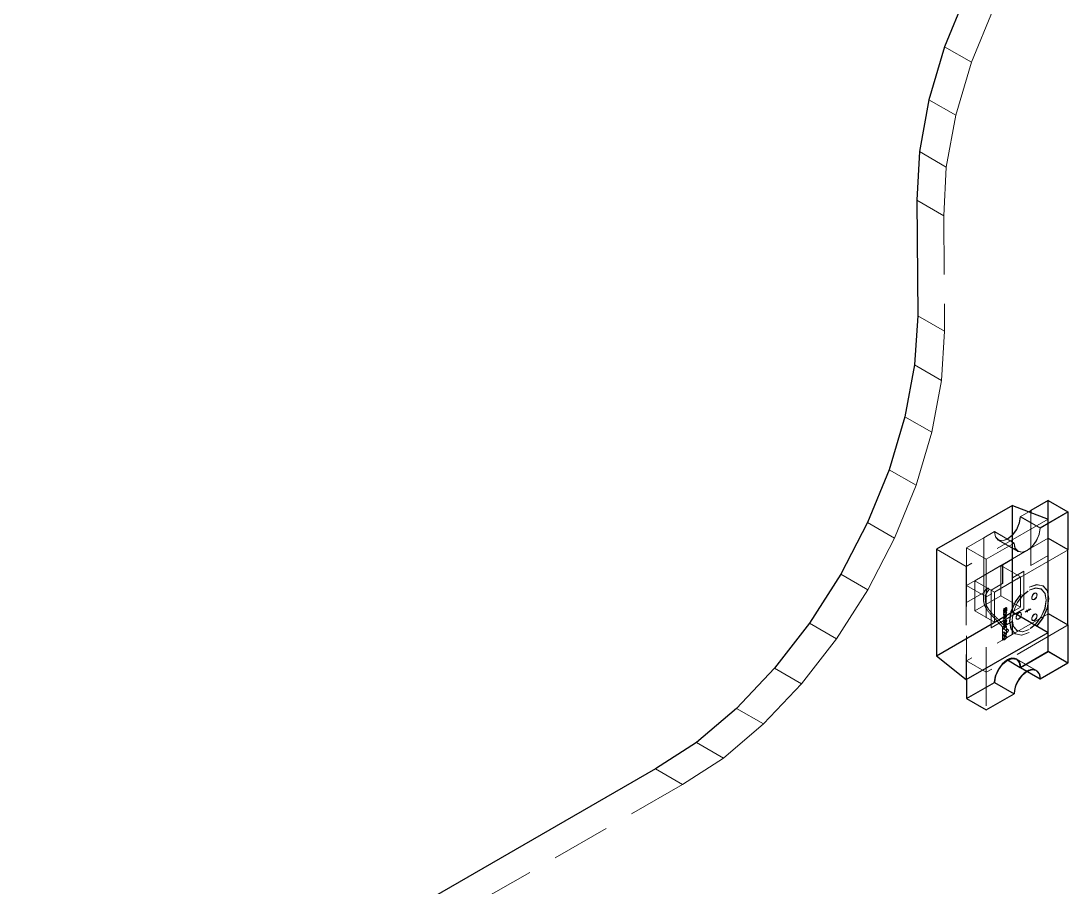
# Model space of a CAD drawing. Header units: millimetres. Extents: x 0 to 841, y 0 to 2287.
# Drawn here: x 576.26 to 598.92, y 251.73 to 270.47 of the extents above; entities that cross this region are included whole.
import ezdxf

# ---------------------------------------------------------------- set-up
doc = ezdxf.new("R2010")
doc.units = ezdxf.units.MM
doc.header["$PDSIZE"] = -1
doc.linetypes.add('HIDDEN', pattern=[1.905, 1.27, -0.635])

msp = doc.modelspace()

# ---------------------------------------------------------------- linework, layer by layer
at = {"color": 7, "linetype": 'Continuous', "lineweight": 25}
for p, q in [((596.72, 271.053), (596.254, 269.908)), ((596.254, 269.908), (595.914, 268.761)), ((595.914, 268.761), (595.706, 267.641)), ((595.706, 267.641), (595.653, 266.586)), ((595.653, 266.586), (595.671, 264.088)), ((595.671, 264.088), (595.601, 263.022)), ((595.601, 263.022), (595.393, 261.903)), ((595.393, 261.903), (595.052, 260.756)), ((595.052, 260.756), (594.587, 259.611)), ((597.723, 259.984), (596.076, 259.034)), ((597.723, 257.681), (597.723, 259.984)), ((597.723, 259.984), (598.492, 259.683)), ((598.496, 260.089), (598.121, 259.873)), ((598.496, 258.903), (598.496, 260.089)), ((598.496, 260.089), (598.923, 259.843)), ((598.077, 259.846), (598.121, 259.871)), ((598.121, 259.873), (598.121, 259.829)), ((594.587, 259.611), (594.009, 258.495)), ((598.492, 257.237), (598.492, 259.683)), ((598.497, 259.272), (598.923, 259.026)), ((598.497, 258.902), (598.497, 259.272)), ((596.076, 259.034), (596.076, 256.73)), ((598.922, 257.397), (598.922, 259.025)), ((598.496, 258.903), (598.492, 258.9)), ((598.497, 258.902), (598.492, 258.899)), ((598.496, 258.903), (598.497, 258.902)), ((598.497, 257.642), (598.497, 258.902)), ((594.009, 258.495), (593.332, 257.436)), ((596.076, 256.73), (597.723, 257.681)), ((597.723, 257.681), (598.492, 257.237)), ((593.332, 257.436), (592.573, 256.461)), ((598.497, 257.642), (598.492, 257.639)), ((598.497, 256.826), (598.497, 257.642)), ((598.497, 257.642), (598.923, 257.396)), ((596.721, 256.215), (598.492, 257.237)), ((597.891, 256.475), (598.497, 256.826)), ((597.896, 256.475), (598.497, 256.822)), ((598.497, 256.826), (598.923, 256.58)), ((598.497, 256.822), (598.497, 256.824)), ((598.497, 256.822), (598.922, 256.577)), ((596.076, 256.73), (596.721, 256.215)), ((597.613, 256.639), (597.891, 256.479)), ((598.321, 256.23), (598.922, 256.577)), ((598.922, 256.577), (598.922, 256.579)), ((592.573, 256.461), (591.75, 255.592)), ((597.891, 256.475), (598.316, 256.23)), ((597.896, 256.475), (598.321, 256.23)), ((596.727, 256.218), (596.727, 255.803)), ((596.727, 255.803), (597.333, 256.154)), ((596.73, 255.802), (597.331, 256.149)), ((597.331, 256.149), (597.755, 255.904)), ((597.333, 256.154), (597.759, 255.908)), ((597.154, 255.557), (597.755, 255.904)), ((596.727, 255.803), (596.73, 255.802)), ((596.73, 255.803), (596.73, 255.802)), ((596.73, 255.802), (597.154, 255.557)), ((591.75, 255.592), (590.884, 254.853)), ((590.884, 254.853), (589.997, 254.28)), ((589.997, 254.28), (576.264, 246.372))]:
    msp.add_line(p, q, dxfattribs=at)
at = {"color": 7, "linetype": 'HIDDEN', "lineweight": 18}
for p, q in [((597.302, 270.717), (596.836, 269.572)), ((596.836, 269.572), (596.254, 269.908)), ((596.836, 269.572), (596.496, 268.425)), ((596.496, 268.425), (595.914, 268.761)), ((596.496, 268.425), (596.288, 267.305)), ((596.288, 267.305), (595.706, 267.641)), ((596.288, 267.305), (596.235, 266.25)), ((596.235, 266.25), (595.653, 266.586)), ((596.235, 266.25), (596.253, 263.752)), ((596.253, 263.752), (595.671, 264.088)), ((596.253, 263.752), (596.183, 262.686)), ((596.183, 262.686), (595.601, 263.022)), ((596.183, 262.686), (595.975, 261.567)), ((595.975, 261.567), (595.393, 261.903)), ((595.975, 261.567), (595.634, 260.42)), ((595.634, 260.42), (595.052, 260.756)), ((595.634, 260.42), (595.169, 259.275)), ((598.497, 260.088), (598.122, 259.872)), ((598.497, 259.272), (598.497, 260.088)), ((597.891, 259.738), (598.077, 259.846)), ((597.891, 259.738), (598.318, 259.492)), ((597.896, 259.741), (598.321, 259.497)), ((598.121, 259.873), (598.122, 259.872)), ((598.121, 259.871), (598.122, 259.872)), ((598.121, 259.829), (598.121, 258.686)), ((598.122, 259.872), (598.122, 259.055)), ((598.318, 259.492), (598.924, 259.842)), ((598.922, 259.844), (598.321, 259.497)), ((598.922, 259.025), (598.922, 259.844)), ((598.923, 259.843), (598.924, 259.842)), ((598.924, 259.842), (598.924, 259.025)), ((595.169, 259.275), (594.587, 259.611)), ((598.492, 259.683), (596.721, 258.661)), ((595.169, 259.275), (594.591, 258.159)), ((597.101, 259.284), (596.725, 259.067)), ((597.102, 259.283), (596.73, 259.068)), ((597.101, 259.284), (597.101, 258.097)), ((597.101, 259.284), (597.102, 259.283)), ((597.102, 259.283), (597.333, 259.417)), ((597.102, 259.283), (597.102, 258.466)), ((597.331, 259.415), (597.755, 259.17)), ((597.333, 259.417), (597.761, 259.17)), ((597.413, 259.232), (597.838, 258.987)), ((597.415, 259.238), (597.842, 258.991)), ((598.497, 259.272), (598.122, 259.055)), ((596.076, 259.034), (596.721, 258.661)), ((596.725, 259.067), (596.725, 257.881)), ((596.725, 259.067), (597.154, 258.82)), ((596.73, 259.068), (596.73, 255.803)), ((596.73, 259.068), (597.154, 258.823)), ((598.122, 259.055), (597.102, 258.466)), ((597.755, 259.17), (597.154, 258.823)), ((597.154, 258.82), (597.761, 259.17)), ((598.924, 259.025), (597.154, 258.003)), ((598.122, 259.055), (598.122, 258.685)), ((598.923, 259.026), (598.924, 259.025)), ((597.154, 258.823), (597.154, 255.557)), ((597.72, 258.823), (597.508, 258.701)), ((597.722, 258.823), (597.51, 258.7)), ((597.72, 258.417), (597.72, 258.823)), ((597.72, 258.823), (597.722, 258.823)), ((597.722, 258.416), (597.722, 258.823)), ((598.492, 258.9), (598.121, 258.686)), ((598.492, 258.899), (598.122, 258.685)), ((596.721, 258.661), (596.721, 256.215)), ((597.471, 258.681), (596.905, 258.354)), ((597.471, 258.028), (597.471, 258.681)), ((597.471, 258.681), (597.895, 258.436)), ((597.508, 258.701), (597.508, 258.294)), ((597.508, 258.701), (597.51, 258.7)), ((597.51, 258.7), (597.51, 258.293)), ((597.966, 258.558), (597.72, 258.417)), ((597.967, 258.557), (597.722, 258.416)), ((597.966, 257.742), (597.966, 258.558)), ((597.966, 258.558), (597.967, 258.557)), ((597.967, 257.741), (597.967, 258.557)), ((598.121, 258.686), (598.122, 258.685)), ((594.591, 258.159), (594.009, 258.495)), ((597.102, 258.466), (596.727, 258.25)), ((596.905, 258.354), (596.905, 257.701)), ((596.905, 258.354), (597.329, 258.109)), ((597.102, 258.466), (597.102, 258.096)), ((597.895, 258.436), (597.329, 258.109)), ((597.72, 258.417), (597.722, 258.416)), ((597.895, 257.783), (597.895, 258.436)), ((594.591, 258.159), (593.914, 257.1)), ((596.727, 258.25), (597.154, 258.003)), ((596.727, 258.25), (596.727, 257.88)), ((597.508, 258.294), (597.258, 258.15)), ((597.258, 258.15), (597.258, 257.334)), ((597.51, 258.293), (597.26, 258.149)), ((597.26, 258.149), (597.26, 257.333)), ((597.329, 258.109), (597.329, 257.456)), ((597.508, 258.294), (597.51, 258.293)), ((598.081, 258.215), (598.086, 258.212)), ((598.081, 258.149), (598.086, 258.146)), ((598.346, 258.172), (598.34, 258.175)), ((598.386, 258.241), (598.38, 258.245)), ((596.725, 257.881), (597.101, 258.097)), ((596.725, 257.881), (596.727, 257.88)), ((596.727, 257.88), (597.102, 258.096)), ((596.905, 257.701), (597.471, 258.028)), ((597.101, 258.097), (597.102, 258.096)), ((597.471, 258.028), (597.895, 257.783)), ((598.154, 257.947), (598.159, 257.944)), ((598.194, 258.082), (598.199, 258.079)), ((598.194, 257.951), (598.199, 257.948)), ((598.239, 258.083), (598.234, 258.086)), ((596.905, 257.701), (597.329, 257.456)), ((597.258, 257.334), (597.966, 257.742)), ((597.26, 257.333), (597.967, 257.741)), ((597.329, 257.456), (597.895, 257.783)), ((597.527, 257.748), (597.576, 257.777)), ((597.527, 257.738), (597.573, 257.765)), ((597.527, 257.748), (597.527, 257.738)), ((597.527, 257.748), (597.533, 257.745)), ((597.527, 257.714), (597.573, 257.74)), ((597.527, 257.738), (597.533, 257.735)), ((597.527, 257.704), (597.574, 257.731)), ((597.527, 257.704), (597.527, 257.714)), ((597.527, 257.714), (597.533, 257.71)), ((597.592, 257.706), (597.527, 257.668)), ((597.527, 257.679), (597.574, 257.706)), ((597.527, 257.704), (597.533, 257.7)), ((597.527, 257.668), (597.527, 257.679)), ((597.527, 257.679), (597.533, 257.676)), ((597.527, 257.668), (597.533, 257.665)), ((597.533, 257.745), (597.582, 257.774)), ((597.533, 257.735), (597.579, 257.762)), ((597.533, 257.745), (597.533, 257.735)), ((597.533, 257.71), (597.579, 257.737)), ((597.533, 257.7), (597.58, 257.728)), ((597.533, 257.7), (597.533, 257.71)), ((597.598, 257.703), (597.533, 257.665)), ((597.533, 257.676), (597.58, 257.703)), ((597.533, 257.665), (597.533, 257.676)), ((597.573, 257.765), (597.579, 257.762)), ((597.573, 257.74), (597.579, 257.737)), ((597.574, 257.731), (597.58, 257.728)), ((597.574, 257.706), (597.58, 257.703)), ((597.576, 257.777), (597.582, 257.774)), ((597.583, 257.666), (597.577, 257.67)), ((597.586, 257.762), (597.58, 257.765)), ((597.586, 257.728), (597.581, 257.731)), ((597.584, 257.742), (597.59, 257.739)), ((597.59, 257.677), (597.584, 257.681)), ((597.584, 257.659), (597.589, 257.656)), ((597.591, 257.773), (597.585, 257.776)), ((597.591, 257.738), (597.586, 257.741)), ((597.592, 257.716), (597.587, 257.713)), ((597.587, 257.713), (597.592, 257.71)), ((597.592, 257.706), (597.592, 257.716)), ((597.592, 257.716), (597.598, 257.713)), ((597.598, 257.713), (597.592, 257.71)), ((597.592, 257.706), (597.598, 257.703)), ((597.592, 257.664), (597.598, 257.66)), ((597.598, 257.703), (597.598, 257.713)), ((597.854, 257.66), (597.86, 257.656)), ((597.9, 257.66), (597.894, 257.664)), ((597.966, 257.742), (597.967, 257.741)), ((593.914, 257.1), (593.332, 257.436)), ((598.492, 257.639), (596.727, 256.62)), ((597.718, 257.471), (597.506, 257.349)), ((597.719, 257.471), (597.507, 257.348)), ((597.527, 257.626), (597.533, 257.623)), ((597.527, 257.552), (597.533, 257.549)), ((597.527, 257.447), (597.533, 257.444)), ((597.528, 257.491), (597.533, 257.488)), ((597.533, 257.508), (597.538, 257.505)), ((597.533, 257.492), (597.538, 257.489)), ((597.535, 257.631), (597.541, 257.628)), ((597.535, 257.609), (597.541, 257.606)), ((597.535, 257.535), (597.541, 257.532)), ((597.535, 257.43), (597.541, 257.427)), ((597.543, 257.505), (597.538, 257.509)), ((597.539, 257.444), (597.54, 257.443)), ((597.542, 257.62), (597.548, 257.617)), ((597.542, 257.546), (597.547, 257.543)), ((597.543, 257.441), (597.544, 257.44)), ((597.547, 257.583), (597.547, 257.594)), ((597.547, 257.594), (597.553, 257.591)), ((597.547, 257.583), (597.553, 257.58)), ((597.547, 257.478), (597.547, 257.489)), ((597.547, 257.489), (597.553, 257.486)), ((597.547, 257.478), (597.553, 257.475)), ((597.553, 257.58), (597.553, 257.591)), ((597.553, 257.475), (597.553, 257.486)), ((597.555, 257.441), (597.555, 257.496)), ((597.555, 257.496), (597.56, 257.492)), ((597.555, 257.441), (597.56, 257.438)), ((597.559, 257.39), (597.584, 257.433)), ((597.611, 257.42), (597.559, 257.39)), ((597.56, 257.438), (597.56, 257.492)), ((597.562, 257.445), (597.562, 257.49)), ((597.562, 257.49), (597.568, 257.487)), ((597.562, 257.445), (597.568, 257.442)), ((597.565, 257.387), (597.59, 257.43)), ((597.567, 257.414), (597.584, 257.444)), ((597.568, 257.442), (597.568, 257.487)), ((597.572, 257.597), (597.572, 257.608)), ((597.572, 257.608), (597.577, 257.605)), ((597.572, 257.597), (597.577, 257.594)), ((597.573, 257.41), (597.59, 257.441)), ((597.577, 257.594), (597.577, 257.605)), ((597.586, 257.485), (597.581, 257.488)), ((597.588, 257.587), (597.583, 257.59)), ((597.59, 257.498), (597.584, 257.502)), ((597.584, 257.433), (597.584, 257.444)), ((597.584, 257.444), (597.59, 257.441)), ((597.584, 257.433), (597.59, 257.43)), ((597.591, 257.603), (597.585, 257.606)), ((597.59, 257.43), (597.59, 257.441)), ((597.592, 257.59), (597.598, 257.586)), ((597.592, 257.485), (597.598, 257.482)), ((597.611, 257.409), (597.611, 257.42)), ((597.611, 257.42), (597.617, 257.417)), ((597.718, 257.192), (597.718, 257.471)), ((597.718, 257.471), (597.719, 257.471)), ((597.719, 257.191), (597.719, 257.471)), ((597.814, 257.525), (597.82, 257.522)), ((597.854, 257.529), (597.86, 257.526)), ((598.154, 257.495), (598.159, 257.491)), ((598.194, 257.629), (598.199, 257.626)), ((598.194, 257.499), (598.199, 257.495)), ((598.239, 257.63), (598.234, 257.633)), ((598.924, 257.396), (597.154, 256.373)), ((597.258, 257.334), (597.26, 257.333)), ((597.506, 257.349), (597.506, 257.07)), ((597.506, 257.349), (597.507, 257.348)), ((597.506, 257.07), (597.718, 257.192)), ((597.507, 257.348), (597.507, 257.069)), ((597.507, 257.069), (597.719, 257.191)), ((597.567, 257.414), (597.527, 257.409)), ((597.527, 257.409), (597.527, 257.4)), ((597.527, 257.409), (597.533, 257.406)), ((597.527, 257.4), (597.561, 257.404)), ((597.527, 257.4), (597.533, 257.397)), ((597.527, 257.371), (597.527, 257.36)), ((597.527, 257.371), (597.533, 257.368)), ((597.527, 257.36), (597.533, 257.357)), ((597.527, 257.32), (597.533, 257.317)), ((597.527, 257.245), (597.533, 257.242)), ((597.573, 257.41), (597.533, 257.406)), ((597.533, 257.406), (597.533, 257.397)), ((597.533, 257.397), (597.567, 257.401)), ((597.533, 257.368), (597.533, 257.357)), ((597.535, 257.304), (597.541, 257.3)), ((597.535, 257.25), (597.541, 257.247)), ((597.535, 257.228), (597.541, 257.225)), ((597.542, 257.239), (597.548, 257.236)), ((597.547, 257.351), (597.547, 257.362)), ((597.547, 257.362), (597.553, 257.359)), ((597.547, 257.351), (597.553, 257.348)), ((597.55, 257.385), (597.561, 257.404)), ((597.55, 257.385), (597.556, 257.381)), ((597.553, 257.348), (597.553, 257.359)), ((597.556, 257.381), (597.567, 257.401)), ((597.559, 257.39), (597.565, 257.387)), ((597.561, 257.404), (597.567, 257.401)), ((597.617, 257.417), (597.565, 257.387)), ((597.567, 257.414), (597.573, 257.41)), ((597.572, 257.365), (597.572, 257.376)), ((597.572, 257.376), (597.577, 257.373)), ((597.572, 257.365), (597.577, 257.362)), ((597.577, 257.362), (597.577, 257.373)), ((597.583, 257.286), (597.577, 257.289)), ((597.583, 257.21), (597.577, 257.214)), ((597.588, 257.355), (597.583, 257.358)), ((597.59, 257.296), (597.584, 257.3)), ((597.584, 257.278), (597.589, 257.275)), ((597.59, 257.221), (597.584, 257.224)), ((597.584, 257.203), (597.589, 257.199)), ((597.591, 257.371), (597.585, 257.374)), ((597.592, 257.358), (597.598, 257.355)), ((597.592, 257.283), (597.598, 257.28)), ((597.592, 257.208), (597.598, 257.204)), ((597.611, 257.409), (597.617, 257.406)), ((597.617, 257.406), (597.617, 257.417)), ((597.718, 257.192), (597.719, 257.191)), ((597.781, 257.205), (597.786, 257.202)), ((597.821, 257.275), (597.826, 257.271)), ((598.081, 257.3), (598.086, 257.297)), ((598.081, 257.235), (598.086, 257.232)), ((598.922, 256.579), (598.922, 257.397)), ((598.923, 257.396), (598.924, 257.396)), ((598.924, 256.579), (598.924, 257.396)), ((593.914, 257.1), (593.155, 256.125)), ((597.506, 257.07), (597.507, 257.069)), ((597.527, 257.17), (597.533, 257.167)), ((597.527, 257.095), (597.533, 257.092)), ((597.535, 257.175), (597.541, 257.172)), ((597.535, 257.153), (597.541, 257.15)), ((597.535, 257.1), (597.541, 257.097)), ((597.535, 257.078), (597.541, 257.075)), ((597.542, 257.164), (597.548, 257.161)), ((597.542, 257.089), (597.548, 257.086)), ((597.583, 257.135), (597.577, 257.139)), ((597.59, 257.146), (597.584, 257.149)), ((597.584, 257.128), (597.589, 257.124)), ((597.592, 257.133), (597.598, 257.129)), ((598.497, 256.824), (598.497, 256.826)), ((596.727, 256.62), (596.727, 256.218)), ((596.727, 256.62), (597.154, 256.373)), ((598.236, 256.408), (597.809, 256.654)), ((598.238, 256.414), (597.813, 256.658)), ((598.922, 256.577), (598.924, 256.579)), ((598.923, 256.58), (598.924, 256.579)), ((593.155, 256.125), (592.573, 256.461)), ((597.891, 256.479), (598.038, 256.394)), ((593.155, 256.125), (592.332, 255.257)), ((598.316, 256.23), (598.318, 256.229)), ((598.318, 256.229), (598.321, 256.23)), ((597.755, 255.904), (597.761, 255.907)), ((597.759, 255.908), (597.761, 255.907)), ((592.332, 255.257), (591.75, 255.592)), ((592.332, 255.257), (591.466, 254.517)), ((591.466, 254.517), (590.884, 254.853)), ((591.466, 254.517), (590.579, 253.944)), ((590.579, 253.944), (589.997, 254.28)), ((590.579, 253.944), (576.846, 246.037))]:
    msp.add_line(p, q, dxfattribs=at)
at = {"color": 7, "linetype": 'Continuous'}
for p, q in [((598.038, 257.7), (597.996, 257.676)), ((598.038, 257.7), (598.08, 257.724)), ((598.038, 257.7), (598.08, 257.724)), ((598.038, 257.7), (598.038, 257.724)), ((598.038, 257.7), (598.038, 257.676)), ((598.038, 257.7), (598.038, 257.676)), ((598.083, 257.723), (598.083, 257.747)), ((598.083, 257.723), (598.125, 257.747))]:
    msp.add_line(p, q, dxfattribs=at)
at = {"color": 7, "linetype": 'HIDDEN', "lineweight": 18, "flags": 128}
for points in [[(597.896, 259.741), (597.875, 259.604), (597.813, 259.463), (597.722, 259.339), (597.613, 259.252), (597.505, 259.214), (597.413, 259.232), (597.352, 259.302), (597.331, 259.415)], [(597.333, 259.417), (597.355, 259.306), (597.416, 259.237), (597.506, 259.22), (597.612, 259.257), (597.718, 259.343), (597.809, 259.464), (597.869, 259.603), (597.891, 259.738)], [(598.321, 259.497), (598.299, 259.359), (598.238, 259.218), (598.146, 259.094), (598.038, 259.007), (597.929, 258.969), (597.838, 258.987), (597.776, 259.057), (597.755, 259.17)], [(597.761, 259.17), (597.782, 259.06), (597.843, 258.991), (597.933, 258.974), (598.039, 259.011), (598.145, 259.096), (598.236, 259.218), (598.296, 259.357), (598.318, 259.492)], [(598.081, 257.235), (597.918, 257.179), (597.781, 257.205), (597.689, 257.311), (597.656, 257.48), (597.689, 257.686), (597.781, 257.898), (597.918, 258.084), (598.081, 258.215)], [(598.086, 257.232), (597.924, 257.175), (597.786, 257.202), (597.694, 257.308), (597.662, 257.477), (597.694, 257.683), (597.786, 257.895), (597.924, 258.081), (598.086, 258.212)], [(598.081, 257.3), (597.94, 257.251), (597.821, 257.275), (597.741, 257.366), (597.713, 257.513), (597.741, 257.691), (597.821, 257.875), (597.94, 258.036), (598.081, 258.149)], [(598.086, 257.297), (597.945, 257.248), (597.826, 257.271), (597.746, 257.363), (597.718, 257.509), (597.746, 257.688), (597.826, 257.872), (597.945, 258.033), (598.086, 258.146)], [(598.081, 258.215), (598.243, 258.271), (598.381, 258.245), (598.472, 258.139), (598.505, 257.97), (598.472, 257.764), (598.381, 257.552), (598.243, 257.366), (598.081, 257.235)], [(598.081, 258.149), (598.221, 258.198), (598.341, 258.175), (598.42, 258.083), (598.448, 257.937), (598.42, 257.759), (598.341, 257.575), (598.221, 257.414), (598.081, 257.3)], [(598.086, 258.212), (598.249, 258.268), (598.386, 258.241), (598.478, 258.135), (598.51, 257.967), (598.478, 257.76), (598.386, 257.548), (598.249, 257.363), (598.086, 257.232)], [(598.086, 258.146), (598.227, 258.195), (598.346, 258.172), (598.426, 258.08), (598.454, 257.934), (598.426, 257.755), (598.346, 257.571), (598.227, 257.411), (598.086, 257.297)], [(598.194, 257.951), (598.172, 257.944), (598.154, 257.947), (598.141, 257.961), (598.137, 257.984), (598.141, 258.011), (598.154, 258.04), (598.172, 258.064), (598.194, 258.082)], [(598.199, 257.948), (598.178, 257.94), (598.159, 257.944), (598.147, 257.958), (598.143, 257.981), (598.147, 258.008), (598.159, 258.036), (598.178, 258.061), (598.199, 258.079)], [(598.194, 258.082), (598.215, 258.089), (598.234, 258.086), (598.246, 258.072), (598.25, 258.049), (598.246, 258.022), (598.234, 257.993), (598.215, 257.969), (598.194, 257.951)], [(598.199, 258.079), (598.221, 258.086), (598.239, 258.083), (598.252, 258.068), (598.256, 258.046), (598.252, 258.018), (598.239, 257.99), (598.221, 257.965), (598.199, 257.948)], [(597.573, 257.74), (597.577, 257.744), (597.58, 257.748), (597.582, 257.753), (597.583, 257.758), (597.582, 257.763), (597.58, 257.765), (597.577, 257.766), (597.573, 257.765)], [(597.574, 257.706), (597.578, 257.71), (597.581, 257.714), (597.583, 257.719), (597.584, 257.724), (597.583, 257.728), (597.581, 257.731), (597.578, 257.732), (597.574, 257.731)], [(597.584, 257.742), (597.588, 257.749), (597.59, 257.755), (597.591, 257.762), (597.59, 257.768), (597.589, 257.773), (597.585, 257.776), (597.581, 257.777), (597.576, 257.777)], [(597.579, 257.737), (597.583, 257.74), (597.586, 257.745), (597.588, 257.75), (597.589, 257.755), (597.588, 257.759), (597.586, 257.762), (597.583, 257.763), (597.579, 257.762)], [(597.58, 257.703), (597.584, 257.707), (597.587, 257.711), (597.589, 257.716), (597.589, 257.721), (597.589, 257.725), (597.587, 257.727), (597.584, 257.728), (597.58, 257.728)], [(597.59, 257.739), (597.594, 257.745), (597.596, 257.752), (597.597, 257.759), (597.596, 257.765), (597.594, 257.769), (597.591, 257.772), (597.587, 257.774), (597.582, 257.774)], [(597.587, 257.713), (597.589, 257.718), (597.59, 257.723), (597.591, 257.727), (597.591, 257.731), (597.59, 257.735), (597.589, 257.738), (597.587, 257.74), (597.584, 257.742)], [(597.592, 257.71), (597.595, 257.715), (597.596, 257.719), (597.597, 257.724), (597.597, 257.728), (597.596, 257.732), (597.595, 257.735), (597.593, 257.737), (597.59, 257.739)], [(597.854, 257.529), (597.833, 257.521), (597.814, 257.525), (597.802, 257.539), (597.798, 257.562), (597.802, 257.589), (597.814, 257.617), (597.833, 257.642), (597.854, 257.66)], [(597.86, 257.526), (597.838, 257.518), (597.82, 257.522), (597.808, 257.536), (597.803, 257.558), (597.808, 257.586), (597.82, 257.614), (597.838, 257.639), (597.86, 257.656)], [(597.854, 257.66), (597.876, 257.667), (597.894, 257.664), (597.907, 257.649), (597.911, 257.627), (597.907, 257.599), (597.894, 257.571), (597.876, 257.546), (597.854, 257.529)], [(597.86, 257.656), (597.882, 257.664), (597.9, 257.66), (597.912, 257.646), (597.916, 257.624), (597.912, 257.596), (597.9, 257.568), (597.882, 257.543), (597.86, 257.526)], [(597.533, 257.492), (597.53, 257.491), (597.528, 257.491), (597.526, 257.493), (597.525, 257.496), (597.526, 257.499), (597.528, 257.503), (597.53, 257.506), (597.533, 257.508)], [(597.538, 257.489), (597.535, 257.488), (597.533, 257.488), (597.532, 257.49), (597.531, 257.493), (597.532, 257.496), (597.533, 257.5), (597.535, 257.503), (597.538, 257.505)], [(597.533, 257.508), (597.535, 257.509), (597.538, 257.509), (597.539, 257.507), (597.54, 257.504), (597.539, 257.501), (597.538, 257.497), (597.535, 257.494), (597.533, 257.492)], [(597.538, 257.505), (597.541, 257.506), (597.543, 257.505), (597.545, 257.504), (597.545, 257.501), (597.545, 257.497), (597.543, 257.494), (597.541, 257.491), (597.538, 257.489)], [(598.194, 257.499), (598.172, 257.491), (598.154, 257.495), (598.141, 257.509), (598.137, 257.531), (598.141, 257.559), (598.154, 257.587), (598.172, 257.612), (598.194, 257.629)], [(598.199, 257.495), (598.178, 257.488), (598.159, 257.491), (598.147, 257.505), (598.143, 257.528), (598.147, 257.555), (598.159, 257.584), (598.178, 257.609), (598.199, 257.626)], [(598.194, 257.629), (598.215, 257.637), (598.234, 257.633), (598.246, 257.619), (598.25, 257.597), (598.246, 257.569), (598.234, 257.541), (598.215, 257.516), (598.194, 257.499)], [(598.199, 257.626), (598.221, 257.634), (598.239, 257.63), (598.252, 257.616), (598.256, 257.593), (598.252, 257.566), (598.239, 257.538), (598.221, 257.513), (598.199, 257.495)], [(597.761, 255.907), (597.782, 256.042), (597.843, 256.181), (597.933, 256.302), (598.039, 256.388), (598.145, 256.425), (598.236, 256.408), (598.296, 256.339), (598.318, 256.229)]]:
    msp.add_lwpolyline(points, dxfattribs=at)
at = {"color": 7, "linetype": 'Continuous', "lineweight": 25, "flags": 128}
msp.add_lwpolyline([(597.333, 256.154), (597.355, 256.289), (597.416, 256.427), (597.506, 256.549), (597.612, 256.635), (597.718, 256.672), (597.809, 256.654), (597.869, 256.585), (597.891, 256.475)], dxfattribs=at)
at = {"color": 7, "linetype": 'Continuous', "lineweight": 25}
for centre, radius, start, end in [((597.945, 256.121), 0.615, 122.6055, 177.3945), ((597.724, 256.503), 0.175, 350.786, 129.2033), ((598.369, 255.876), 0.615, 122.6055, 177.3945)]:
    msp.add_arc(centre, radius, start, end, dxfattribs=at)
at = {"color": 7, "linetype": 'HIDDEN', "lineweight": 18}
msp.add_arc((598.148, 256.258), 0.175, 350.786, 129.2033, dxfattribs=at)
for points, knots in [([(597.188, 258.188), (597.167, 258.177), (597.125, 258.155), (597.097, 258.073), (597.088, 257.972), (597.104, 257.854), (597.179, 257.693), (597.37, 257.509), (597.517, 257.344), (597.612, 257.239)], [0, 0, 0, 0, 0.08877, 0.18242, 0.278138, 0.381825, 0.478164, 0.664484, 1, 1, 1, 1]), ([(597.188, 258.123), (597.17, 258.1), (597.134, 258.052), (597.13, 257.945), (597.147, 257.846), (597.184, 257.764), (597.274, 257.64), (597.43, 257.512), (597.551, 257.371), (597.612, 257.3)], [0, 0, 0, 0, 0.123281, 0.258475, 0.342004, 0.416109, 0.492162, 0.7456, 1, 1, 1, 1]), ([(597.188, 258.123), (597.185, 258.122), (597.178, 258.12), (597.172, 258.125), (597.168, 258.133), (597.166, 258.143), (597.167, 258.155), (597.171, 258.168), (597.178, 258.18), (597.185, 258.185), (597.188, 258.188)], [0, 0, 0, 0, 0.124392, 0.249606, 0.374873, 0.500173, 0.625131, 0.750037, 0.87527, 1, 1, 1, 1]), ([(597.188, 258.188), (597.191, 258.189), (597.197, 258.191), (597.204, 258.187), (597.208, 258.179), (597.209, 258.168), (597.208, 258.156), (597.204, 258.144), (597.197, 258.131), (597.191, 258.126), (597.188, 258.123)], [0, 0, 0, 0, 0.124483, 0.249459, 0.374775, 0.500104, 0.625275, 0.750375, 0.875554, 1, 1, 1, 1]), ([(597.527, 257.626), (597.527, 257.628), (597.527, 257.633), (597.529, 257.641), (597.533, 257.65), (597.54, 257.661), (597.549, 257.67), (597.559, 257.678), (597.57, 257.682), (597.579, 257.683), (597.585, 257.68), (597.59, 257.675), (597.592, 257.67), (597.592, 257.666), (597.592, 257.664)], [0, 0, 0, 0, 0.053784, 0.117806, 0.194259, 0.284674, 0.388205, 0.5, 0.611795, 0.715326, 0.805741, 0.882194, 0.946216, 1, 1, 1, 1]), ([(597.592, 257.664), (597.592, 257.662), (597.592, 257.657), (597.59, 257.649), (597.585, 257.64), (597.579, 257.629), (597.57, 257.619), (597.559, 257.612), (597.549, 257.607), (597.54, 257.607), (597.533, 257.61), (597.529, 257.614), (597.527, 257.62), (597.527, 257.624), (597.527, 257.626)], [0, 0, 0, 0, 0.053784, 0.117806, 0.194259, 0.284674, 0.388205, 0.5, 0.611795, 0.715326, 0.805741, 0.882194, 0.946216, 1, 1, 1, 1]), ([(597.535, 257.631), (597.536, 257.634), (597.537, 257.641), (597.543, 257.652), (597.55, 257.661), (597.559, 257.668), (597.568, 257.672), (597.576, 257.671), (597.582, 257.667), (597.583, 257.661), (597.584, 257.659)], [0, 0, 0, 0, 0.111736, 0.23533, 0.367087, 0.5, 0.632913, 0.76467, 0.888264, 1, 1, 1, 1]), ([(597.584, 257.659), (597.583, 257.656), (597.582, 257.649), (597.576, 257.638), (597.568, 257.629), (597.559, 257.621), (597.55, 257.618), (597.543, 257.619), (597.537, 257.623), (597.536, 257.628), (597.535, 257.631)], [0, 0, 0, 0, 0.111736, 0.23533, 0.367087, 0.5, 0.632913, 0.76467, 0.888264, 1, 1, 1, 1]), ([(597.583, 257.666), (597.584, 257.665), (597.588, 257.663), (597.589, 257.658), (597.589, 257.656)], [0, 0, 0, 0, 0.480408, 1, 1, 1, 1]), ([(597.527, 257.552), (597.527, 257.556), (597.528, 257.564), (597.535, 257.58), (597.543, 257.589), (597.547, 257.594)], [0, 0, 0, 0, 0.262326, 0.545229, 1, 1, 1, 1]), ([(597.592, 257.59), (597.592, 257.588), (597.592, 257.583), (597.59, 257.575), (597.585, 257.566), (597.579, 257.555), (597.57, 257.545), (597.559, 257.538), (597.549, 257.533), (597.54, 257.533), (597.533, 257.536), (597.529, 257.541), (597.527, 257.546), (597.527, 257.55), (597.527, 257.552)], [0, 0, 0, 0, 0.053784, 0.117806, 0.194259, 0.284674, 0.388205, 0.5, 0.611795, 0.715326, 0.805741, 0.882194, 0.946216, 1, 1, 1, 1]), ([(597.527, 257.447), (597.527, 257.451), (597.528, 257.459), (597.535, 257.475), (597.543, 257.484), (597.547, 257.489)], [0, 0, 0, 0, 0.262326, 0.54523, 1, 1, 1, 1]), ([(597.592, 257.485), (597.592, 257.483), (597.592, 257.478), (597.59, 257.47), (597.585, 257.461), (597.579, 257.45), (597.57, 257.441), (597.559, 257.433), (597.549, 257.429), (597.54, 257.428), (597.533, 257.431), (597.529, 257.436), (597.527, 257.441), (597.527, 257.445), (597.527, 257.447)], [0, 0, 0, 0, 0.053784, 0.117806, 0.194259, 0.284674, 0.388205, 0.5, 0.611795, 0.715326, 0.805741, 0.882194, 0.946216, 1, 1, 1, 1]), ([(597.533, 257.549), (597.533, 257.553), (597.534, 257.561), (597.54, 257.576), (597.548, 257.585), (597.553, 257.591)], [0, 0, 0, 0, 0.262326, 0.545229, 1, 1, 1, 1]), ([(597.533, 257.444), (597.533, 257.448), (597.534, 257.456), (597.54, 257.471), (597.548, 257.481), (597.553, 257.486)], [0, 0, 0, 0, 0.262326, 0.54523, 1, 1, 1, 1]), ([(597.572, 257.597), (597.574, 257.597), (597.578, 257.596), (597.582, 257.592), (597.584, 257.586), (597.583, 257.578), (597.579, 257.569), (597.574, 257.561), (597.567, 257.553), (597.559, 257.548), (597.552, 257.545), (597.545, 257.545), (597.54, 257.547), (597.536, 257.551), (597.535, 257.558), (597.537, 257.566), (597.541, 257.575), (597.545, 257.58), (597.547, 257.583)], [0, 0, 0, 0, 0.0659098, 0.1277523, 0.1845752, 0.2403439, 0.3005792, 0.3654856, 0.4327001, 0.5, 0.5672999, 0.6345144, 0.6994208, 0.7596561, 0.8154248, 0.8722477, 0.9340902, 1, 1, 1, 1]), ([(597.555, 257.441), (597.55, 257.44), (597.544, 257.439), (597.538, 257.443), (597.535, 257.448), (597.535, 257.455), (597.538, 257.463), (597.542, 257.471), (597.545, 257.476), (597.547, 257.478)], [0, 0, 0, 0, 0.267845, 0.395145, 0.51294, 0.624534, 0.740912, 0.866836, 1, 1, 1, 1]), ([(597.548, 257.617), (597.546, 257.618), (597.542, 257.62), (597.542, 257.625), (597.541, 257.628)], [0, 0, 0, 0, 0.480408, 1, 1, 1, 1]), ([(597.548, 257.543), (597.547, 257.543), (597.545, 257.544), (597.542, 257.548), (597.541, 257.555), (597.543, 257.563), (597.547, 257.572), (597.551, 257.577), (597.553, 257.58)], [0, 0, 0, 0, 0.070993, 0.257163, 0.429529, 0.605153, 0.796291, 1, 1, 1, 1]), ([(597.56, 257.438), (597.556, 257.437), (597.55, 257.436), (597.544, 257.44), (597.541, 257.445), (597.541, 257.452), (597.543, 257.46), (597.547, 257.468), (597.551, 257.473), (597.553, 257.475)], [0, 0, 0, 0, 0.267845, 0.395145, 0.51294, 0.624534, 0.740912, 0.866836, 1, 1, 1, 1]), ([(597.555, 257.496), (597.56, 257.499), (597.57, 257.505), (597.582, 257.504), (597.588, 257.498), (597.591, 257.492), (597.592, 257.487), (597.592, 257.485)], [0, 0, 0, 0, 0.284269, 0.585299, 0.73536, 0.873926, 1, 1, 1, 1]), ([(597.56, 257.492), (597.565, 257.495), (597.576, 257.501), (597.588, 257.501), (597.594, 257.495), (597.597, 257.489), (597.597, 257.484), (597.598, 257.482)], [0, 0, 0, 0, 0.284269, 0.585299, 0.73536, 0.873926, 1, 1, 1, 1]), ([(597.562, 257.49), (597.565, 257.491), (597.571, 257.493), (597.577, 257.491), (597.582, 257.487), (597.584, 257.48), (597.582, 257.471), (597.577, 257.461), (597.571, 257.452), (597.565, 257.447), (597.562, 257.445)], [0, 0, 0, 0, 0.133809, 0.265222, 0.38803, 0.5, 0.61197, 0.734778, 0.866191, 1, 1, 1, 1]), ([(597.568, 257.487), (597.571, 257.488), (597.576, 257.49), (597.579, 257.488), (597.581, 257.488)], [0, 0, 0, 0, 0.577759, 1, 1, 1, 1]), ([(597.585, 257.486), (597.586, 257.485), (597.588, 257.483), (597.59, 257.477), (597.588, 257.468), (597.583, 257.458), (597.576, 257.449), (597.571, 257.444), (597.568, 257.442)], [0, 0, 0, 0, 0.102796, 0.266954, 0.431112, 0.61116, 0.803824, 1, 1, 1, 1]), ([(597.572, 257.608), (597.575, 257.608), (597.581, 257.609), (597.588, 257.605), (597.591, 257.598), (597.592, 257.592), (597.592, 257.59)], [0, 0, 0, 0, 0.289345, 0.578702, 0.796119, 1, 1, 1, 1]), ([(597.577, 257.594), (597.579, 257.594), (597.583, 257.593), (597.587, 257.59), (597.588, 257.587), (597.588, 257.586)], [0, 0, 0, 0, 0.4467248, 0.8658822, 1, 1, 1, 1]), ([(597.535, 257.304), (597.535, 257.304), (597.532, 257.305), (597.529, 257.309), (597.527, 257.314), (597.527, 257.318), (597.527, 257.32)], [0, 0, 0, 0, 0.105451, 0.457511, 0.752327, 1, 1, 1, 1]), ([(597.535, 257.229), (597.535, 257.229), (597.532, 257.23), (597.529, 257.234), (597.527, 257.239), (597.527, 257.243), (597.527, 257.245)], [0, 0, 0, 0, 0.105451, 0.457511, 0.752327, 1, 1, 1, 1]), ([(597.527, 257.17), (597.527, 257.172), (597.527, 257.177), (597.529, 257.185), (597.533, 257.194), (597.54, 257.204), (597.549, 257.214), (597.559, 257.222), (597.57, 257.226), (597.579, 257.227), (597.585, 257.224), (597.59, 257.219), (597.592, 257.214), (597.592, 257.21), (597.592, 257.208)], [0, 0, 0, 0, 0.053784, 0.117806, 0.194259, 0.284674, 0.388205, 0.5, 0.611795, 0.715326, 0.805741, 0.882194, 0.946216, 1, 1, 1, 1]), ([(597.592, 257.208), (597.592, 257.206), (597.592, 257.201), (597.59, 257.193), (597.585, 257.184), (597.579, 257.173), (597.57, 257.163), (597.559, 257.156), (597.549, 257.151), (597.54, 257.151), (597.533, 257.154), (597.529, 257.158), (597.527, 257.164), (597.527, 257.168), (597.527, 257.17)], [0, 0, 0, 0, 0.053784, 0.117806, 0.194259, 0.284674, 0.388205, 0.5, 0.611795, 0.715326, 0.805741, 0.882194, 0.946216, 1, 1, 1, 1]), ([(597.542, 257.239), (597.54, 257.24), (597.537, 257.242), (597.536, 257.247), (597.535, 257.25)], [0, 0, 0, 0, 0.480408, 1, 1, 1, 1]), ([(597.535, 257.175), (597.536, 257.178), (597.537, 257.185), (597.543, 257.196), (597.55, 257.205), (597.559, 257.212), (597.568, 257.216), (597.576, 257.215), (597.582, 257.211), (597.583, 257.205), (597.584, 257.203)], [0, 0, 0, 0, 0.1117359, 0.23533, 0.3670868, 0.5, 0.6329132, 0.76467, 0.8882641, 1, 1, 1, 1]), ([(597.584, 257.203), (597.583, 257.2), (597.582, 257.193), (597.576, 257.182), (597.568, 257.173), (597.559, 257.165), (597.55, 257.162), (597.543, 257.163), (597.537, 257.167), (597.536, 257.172), (597.535, 257.175)], [0, 0, 0, 0, 0.111736, 0.23533, 0.367087, 0.5, 0.632913, 0.76467, 0.888264, 1, 1, 1, 1]), ([(597.548, 257.311), (597.547, 257.312), (597.545, 257.312), (597.542, 257.316), (597.541, 257.323), (597.543, 257.331), (597.547, 257.34), (597.551, 257.345), (597.553, 257.348)], [0, 0, 0, 0, 0.0709928, 0.2571635, 0.4295292, 0.6051532, 0.7962911, 1, 1, 1, 1]), ([(597.548, 257.236), (597.546, 257.237), (597.542, 257.239), (597.542, 257.244), (597.541, 257.247)], [0, 0, 0, 0, 0.480408, 1, 1, 1, 1]), ([(597.572, 257.376), (597.575, 257.377), (597.581, 257.377), (597.588, 257.373), (597.591, 257.366), (597.592, 257.361), (597.592, 257.358)], [0, 0, 0, 0, 0.289345, 0.578702, 0.796119, 1, 1, 1, 1]), ([(597.572, 257.365), (597.574, 257.365), (597.577, 257.364), (597.581, 257.362), (597.582, 257.359), (597.582, 257.358)], [0, 0, 0, 0, 0.4467248, 0.8658822, 1, 1, 1, 1]), ([(597.577, 257.362), (597.579, 257.362), (597.583, 257.361), (597.587, 257.358), (597.588, 257.355), (597.588, 257.355)], [0, 0, 0, 0, 0.4467248, 0.8658822, 1, 1, 1, 1]), ([(597.577, 257.289), (597.579, 257.288), (597.582, 257.286), (597.583, 257.281), (597.584, 257.278)], [0, 0, 0, 0, 0.480408, 1, 1, 1, 1]), ([(597.583, 257.285), (597.584, 257.284), (597.588, 257.282), (597.589, 257.277), (597.589, 257.275)], [0, 0, 0, 0, 0.480408, 1, 1, 1, 1]), ([(597.583, 257.21), (597.584, 257.209), (597.588, 257.207), (597.589, 257.202), (597.589, 257.199)], [0, 0, 0, 0, 0.480408, 1, 1, 1, 1]), ([(597.584, 257.299), (597.584, 257.299), (597.587, 257.298), (597.59, 257.294), (597.592, 257.289), (597.592, 257.285), (597.592, 257.283)], [0, 0, 0, 0, 0.105451, 0.457511, 0.752327, 1, 1, 1, 1]), ([(597.612, 257.239), (597.609, 257.237), (597.603, 257.235), (597.596, 257.24), (597.592, 257.247), (597.59, 257.257), (597.592, 257.269), (597.596, 257.281), (597.603, 257.293), (597.609, 257.298), (597.612, 257.3)], [0, 0, 0, 0, 0.124737, 0.249997, 0.375169, 0.500346, 0.625358, 0.75023, 0.875435, 1, 1, 1, 1]), ([(597.612, 257.3), (597.615, 257.302), (597.621, 257.304), (597.628, 257.3), (597.632, 257.292), (597.634, 257.282), (597.632, 257.27), (597.628, 257.258), (597.621, 257.246), (597.615, 257.241), (597.612, 257.239)], [0, 0, 0, 0, 0.124571, 0.249766, 0.37511, 0.500429, 0.625609, 0.750424, 0.875364, 1, 1, 1, 1]), ([(597.527, 257.095), (597.527, 257.097), (597.527, 257.101), (597.529, 257.109), (597.533, 257.119), (597.54, 257.129), (597.549, 257.139), (597.559, 257.147), (597.57, 257.151), (597.579, 257.152), (597.585, 257.149), (597.59, 257.144), (597.592, 257.139), (597.592, 257.134), (597.592, 257.133)], [0, 0, 0, 0, 0.053784, 0.117806, 0.194259, 0.284674, 0.388205, 0.5, 0.611795, 0.715326, 0.805741, 0.882194, 0.946216, 1, 1, 1, 1]), ([(597.592, 257.133), (597.592, 257.13), (597.592, 257.126), (597.59, 257.118), (597.585, 257.109), (597.579, 257.098), (597.57, 257.088), (597.559, 257.081), (597.549, 257.076), (597.54, 257.076), (597.533, 257.078), (597.529, 257.083), (597.527, 257.089), (597.527, 257.093), (597.527, 257.095)], [0, 0, 0, 0, 0.053784, 0.117806, 0.194259, 0.284674, 0.388205, 0.5, 0.611795, 0.715326, 0.805741, 0.882194, 0.946216, 1, 1, 1, 1]), ([(597.535, 257.1), (597.536, 257.103), (597.537, 257.11), (597.543, 257.12), (597.55, 257.13), (597.559, 257.137), (597.568, 257.14), (597.576, 257.14), (597.582, 257.136), (597.583, 257.13), (597.584, 257.128)], [0, 0, 0, 0, 0.111736, 0.23533, 0.367087, 0.5, 0.632913, 0.76467, 0.888264, 1, 1, 1, 1]), ([(597.584, 257.128), (597.583, 257.124), (597.582, 257.118), (597.576, 257.107), (597.568, 257.098), (597.559, 257.09), (597.55, 257.087), (597.543, 257.088), (597.537, 257.092), (597.536, 257.097), (597.535, 257.1)], [0, 0, 0, 0, 0.111736, 0.23533, 0.367087, 0.5, 0.632913, 0.76467, 0.888264, 1, 1, 1, 1]), ([(597.548, 257.161), (597.546, 257.162), (597.542, 257.164), (597.542, 257.169), (597.541, 257.172)], [0, 0, 0, 0, 0.480408, 1, 1, 1, 1]), ([(597.548, 257.086), (597.546, 257.087), (597.542, 257.089), (597.542, 257.094), (597.541, 257.097)], [0, 0, 0, 0, 0.480408, 1, 1, 1, 1]), ([(597.583, 257.135), (597.584, 257.134), (597.588, 257.132), (597.589, 257.127), (597.589, 257.124)], [0, 0, 0, 0, 0.480408, 1, 1, 1, 1])]:
    msp.add_open_spline(points, degree=3, knots=knots, dxfattribs=at)
at = {"color": 7, "linetype": 'Continuous'}
for p in [(598.038, 257.7), (598.038, 257.7), (598.038, 257.7), (598.083, 257.723)]:
    msp.add_point(p, dxfattribs=at)

doc.saveas('drawing.dxf')
